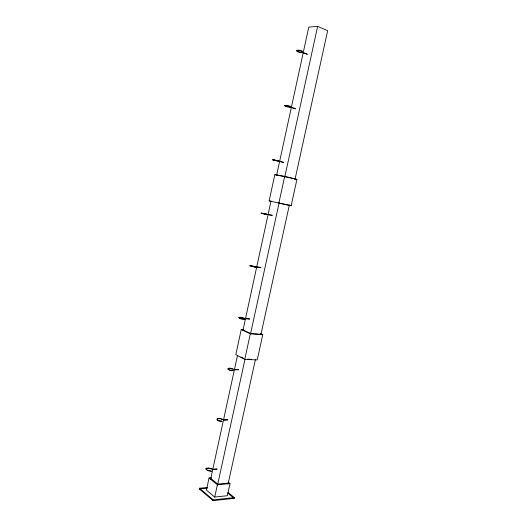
<?xml version="1.0" encoding="UTF-8"?>
<svg xmlns="http://www.w3.org/2000/svg" width="527" height="527" viewBox="0 0 527 527"><rect width="100%" height="100%" fill="white"/><g stroke="black" fill="none" stroke-linecap="round" stroke-linejoin="round"><path stroke-width="0.79" d="M233.217 370.81C226.169 370.764 226.011 366.318 233.277 369.045M206.136 468.859L207.678 470.374L211.413 471.039M266.866 214.265L261.128 213.119L266.886 214.127M227.993 492.429L234.363 497.593L234.205 498.318L213.06 500.65L199.331 488.951L199.489 488.226L207.513 487.455M211.406 477.785L209.054 477.989L206.432 490.09L214.706 497.06L227.354 495.709L230.029 483.575L228.217 482.146M243.573 329.645L241.254 329.48L235.8 354.664L244.739 359.427L257.229 359.908L262.782 334.658L260.667 333.663M289.303 205.299L269.139 200.899L274.83 174.628L284.692 176.334L296.938 179.358L291.148 205.701L278.862 203.06L284.692 176.334M210.616 479.293L237.512 355.396M242.921 330.469L271.023 201.044M276.596 175.359L308.776 27.114L317.649 26.35L327.669 30.678L295.015 179.305M213.06 500.65L213.224 499.906L199.489 488.226M214.706 497.06L217.387 484.768L209.054 477.989M244.739 359.427L250.325 333.828L241.254 329.48M217.526 485.123L245.015 359.157M250.621 333.479L279.172 202.638M284.771 176.98L317.649 26.35M228.072 484.017L255.384 359.704M260.845 334.849L289.376 204.983M278.519 160.669L272.663 159.747L278.625 161.321M213.224 499.906L234.363 497.593M199.331 488.951L207.355 488.173M228.27 483.107L217.75 484.096L210.8 478.457M217.387 484.768L230.029 483.575M212.526 469.267L216.94 468.931M212.506 469.55L216.979 469.201M211.439 471.322L207.552 470.624L205.84 468.997M223.277 419.709L227.71 419.597M221.966 421.139C214.72 420.836 216.439 416.857 222.552 419.624M221.959 421.416C214.403 421.343 216.03 416.205 222.644 419.36M234.186 369.453L238.599 369.572M234.12 369.723L238.573 369.849M247.433 359.164L251.432 359.315M233.244 370.527C226.465 370.086 226.129 367.003 233.191 369.308M302.491 52.423C295.206 51.844 294.764 48.945 302.465 51.475M260.984 334.223L250.608 333.532L243.046 329.909M250.325 333.828L262.782 334.658M302.188 52.713C294.876 52.423 294.659 48.273 302.294 51.086M245.246 318.486L249.64 318.848M245.187 318.756L249.62 319.125M244.383 319.197L238.79 317.662L244.495 318.486M244.357 319.481C237.4 319.092 236.926 315.66 244.324 318.137M290.614 107.146L284.639 105.65L290.496 106.645M256.465 266.787L260.839 267.406M256.405 267.064L260.812 267.683M290.034 107.376C282.09 106.283 283.862 103.957 290.594 106.368M255.681 267.136L249.996 265.661L255.7 266.84M255.648 267.413L249.758 265.727L255.523 266.497M276.668 175.023L295.094 178.963M294.646 178.963L296.938 179.358M278.651 161.038L272.815 159.872L278.697 161.012M267.782 214.627L272.176 215.503M267.848 214.351L272.195 215.227M266.833 214.542L261.26 213.27L266.794 214.39M269.139 200.899L271.425 201.386M288.882 205.201L291.148 205.701M274.83 174.628L277.116 175.195M279.389 161.157L283.75 162.303M279.33 161.44L283.658 162.573M291.102 107.185L295.436 108.608M291.042 107.475L295.344 108.885M302.992 52.43L307.294 54.123M302.926 52.726L307.201 54.406M211.564 469.023L208.363 468.253L205.866 468.859L206.558 468.193L208.396 467.976L212.164 469.03M240.964 356.904L243.678 358.347M227.835 493.147L234.205 498.318M227.723 419.867L223.264 419.986L227.69 419.874"/></g></svg>
